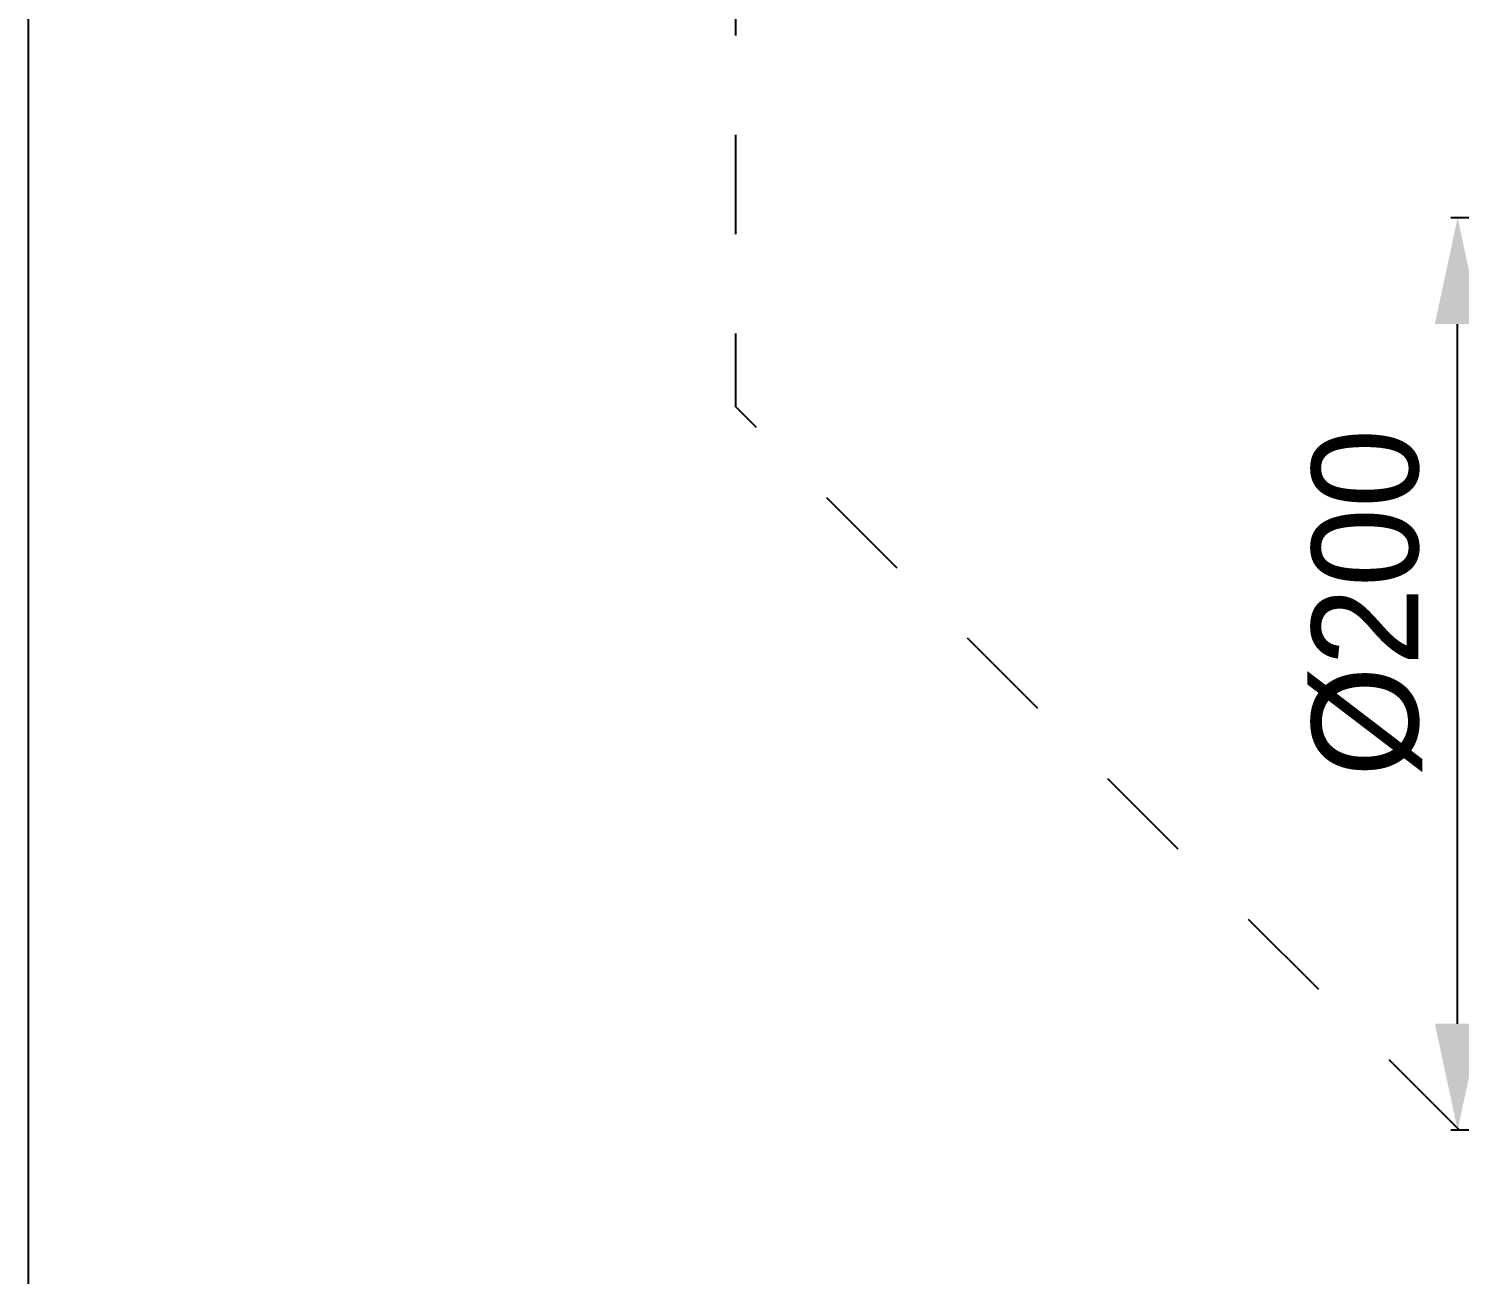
# Model space of a CAD drawing. Header units: millimetres. Extents: x 395 to 3386, y 0 to 2798.
# Drawn here: x 394.9 to 708.5, y 604.3 to 877.4 of the extents above; entities that cross this region are included whole.
import ezdxf

# ---------------------------------------------------------------- set-up
doc = ezdxf.new("R2010")
doc.units = ezdxf.units.MM
doc.header["$LTSCALE"] = 217.8
doc.header["$PDMODE"] = 3
doc.header["$PDSIZE"] = 8
doc.linetypes.add('DOT', pattern=[0.2, 0.1, -0.1])
doc.layers.get('0').update_dxf_attribs({"linetype": 'CONTINUOUS'})
doc.layers.get('Defpoints').update_dxf_attribs({"linetype": 'CONTINUOUS'})
doc.styles.get("Standard").update_dxf_attribs({"font": 'taile.ttf'})
doc.dimstyles.new('DIMSTYLE_1', dxfattribs={"dimtxt": 23.333333, "dimasz": 23.333333, "dimexe": 1.5, "dimexo": 1, "dimgap": 0.875, "dimtad": 1, "dimdsep": 46, "dimtxsty": 'Standard', "dimblk": '_FILLED', "dimblk1": '_FILLED', "dimblk2": '_FILLED', "dimcen": 0.09, "dimazin": 2, "dimtp": 0.01, "dimtm": 0.01, "dimtfac": 1, "dimtofl": 0, "dimtmove": 0, "dimatfit": 3, "dimldrblk": '_FILLED', "dimfxl": 1, "dimtolj": 1, "dimarcsym": 0})

# ---------------------------------------------------------------- blocks, each defined once
blk = doc.blocks.new('_FILLED')
at = {"color": 0, "linetype": 'ByBlock'}
blk.add_solid([(0, 0), (-1, 0.214), (-1, -0.214)], dxfattribs=at)
blk = doc.blocks.new('*D116')
at = {"color": 0, "linetype": 'Continuous', "lineweight": -2}
for p, q in [((826.2, 835.92), (706.59, 835.92)), ((708.09, 659.25), (708.09, 812.59)), ((826.2, 635.92), (706.59, 635.92))]:
    blk.add_line(p, q, dxfattribs=at)
at = {"layer": 'Defpoints', "color": 0}
for p in [(708.09, 835.92), (827.2, 835.92), (827.2, 635.92)]:
    blk.add_point(p, dxfattribs=at)
at = {"color": 0, "linetype": 'ByBlock', "lineweight": -2, "xscale": 23.3333333333, "yscale": 23.3333333333, "zscale": 23.3333333333}
for p, rotation in [((708.09, 835.92), 90), ((708.09, 635.92), 270)]:
    blk.add_blockref('_FILLED', p, dxfattribs=dict(at, rotation=rotation))
at = {"color": 0, "insert": (676.11, 751.48), "char_height": 23.333, "attachment_point": 2, "rotation": 90, "line_spacing_factor": 0.9}
blk.add_mtext('\\A1;%%c200', dxfattribs=at)

msp = doc.modelspace()

# ---------------------------------------------------------------- linework, layer by layer
at = {"linetype": 'Continuous'}
for p, q in [((394.9423, 0), (394.9423, 2798.468)), ((549.9747, 794.5623), (549.8704, 794.5196)), ((549.8705, 794.5196), (549.9747, 794.5623))]:
    msp.add_line(p, q, dxfattribs=at)
at = {"linetype": 'DOT'}
for p in [(549.8704, 1071.8598), (708.4744, 635.9156)]:
    msp.add_line(p, (549.8704, 794.5196), dxfattribs=at)

# ---------------------------------------------------------------- dimensions: what is measured, and where the dimension line sits
at = {"linetype": 'Continuous'}
dim = msp.add_linear_dim(base=(708.0923, 835.9196), p1=(827.2036, 635.9196), p2=(827.2036, 835.9196), angle=90, text='%%c<>', dimstyle='DIMSTYLE_1', dxfattribs=at)
dim.commit()
dim.dimension.update_dxf_attribs({"geometry": '*D116', "text_midpoint": (708.0923, 751.4752), "dimtype": 160})

doc.saveas('drawing.dxf')
